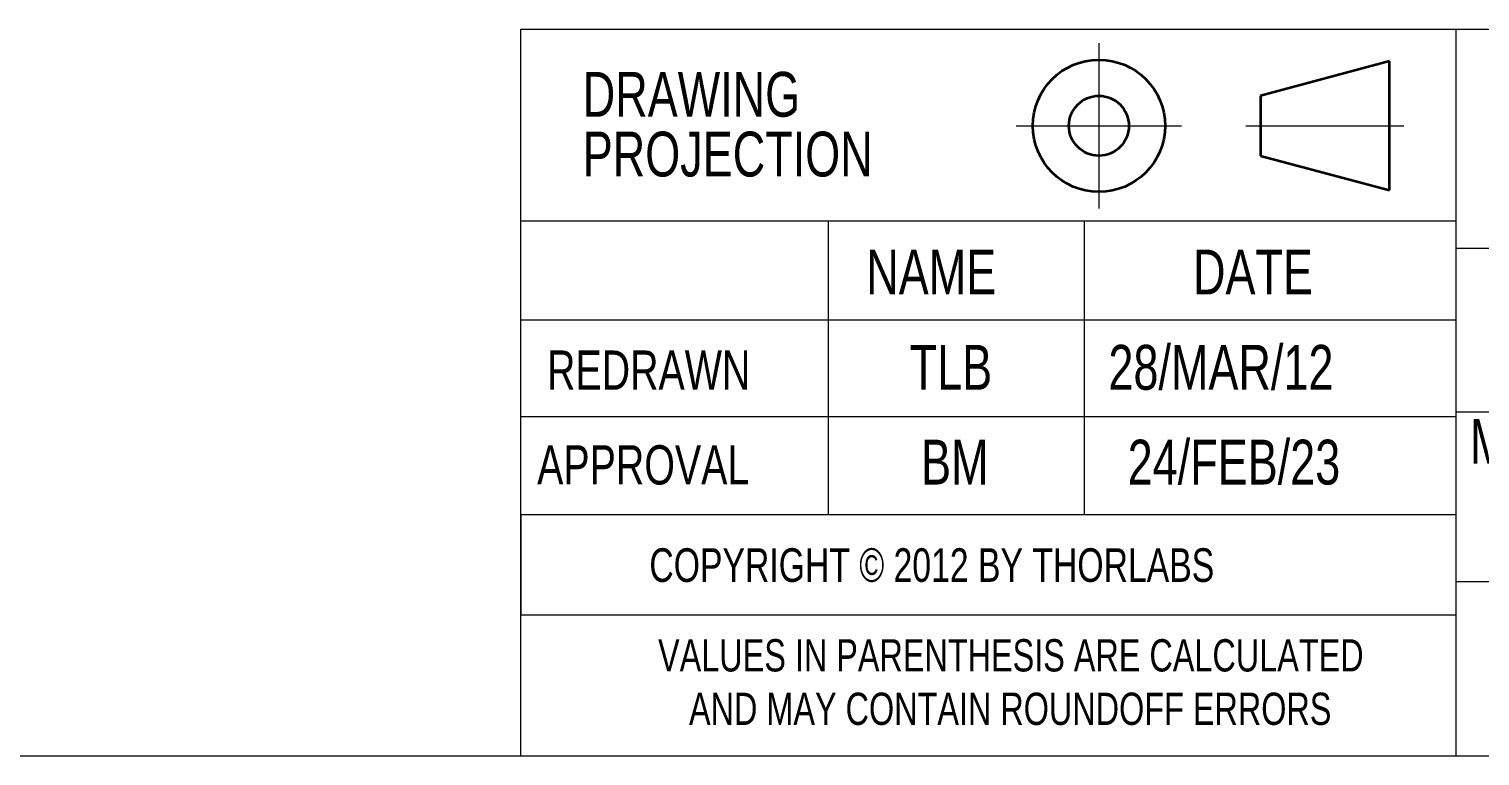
# Model space of a CAD drawing. Header units: millimetres. Extents: x 2 to 278, y 1 to 215.
# Drawn here: x 148.4 to 216.9, y 0.9 to 35.2 of the extents above; entities that cross this region are included whole.
import ezdxf

# ---------------------------------------------------------------- set-up
doc = ezdxf.new("R2010")
doc.units = ezdxf.units.MM
doc.header["$PDSIZE"] = -1
doc.linetypes.add('CENTERX2', pattern=[20.32, 12.7, -2.54, 2.54, -2.54])
doc.styles.add('SLDTEXTSTYLE0', font='TXT', dxfattribs={"width": 0.75})

# ---------------------------------------------------------------- blocks, each defined once
blk = doc.blocks.new('Third Angle Projection Block')
at = {"color": 7, "linetype": 'CENTERX2', "lineweight": 18}
for p, q in [((101.477, 23.814), (101.477, 14.066)), ((96.603, 18.94), (106.351, 18.94)), ((110.137, 18.94), (119.453, 18.94))]:
    blk.add_line(p, q, dxfattribs=at)
at = {"color": 7, "linetype": 'Continuous', "lineweight": 35}
for p, q in [((118.622, 22.75), (111.002, 20.709)), ((118.622, 15.13), (118.622, 22.75)), ((111.002, 20.709), (111.002, 17.172)), ((111.002, 17.172), (118.622, 15.13))]:
    blk.add_line(p, q, dxfattribs=at)
for radius in [3.901, 1.768]:
    blk.add_circle((101.477, 18.94), radius, dxfattribs=at)
at = {"color": 7, "linetype": 'Continuous', "lineweight": 0}
blk.add_point((101.477, 18.94), dxfattribs=at)

msp = doc.modelspace()

# ---------------------------------------------------------------- linework, layer by layer
at = {"color": 7, "linetype": 'Continuous', "lineweight": 18}
for p, q in [((171.633, 7.563), (171.633, 35.239)), ((171.633, 35.239), (215.743, 35.239)), ((215.743, 35.239), (215.743, 0.903)), ((215.743, 35.239), (277.989, 35.239)), ((171.633, 12.296), (171.633, 26.166)), ((171.633, 0.903), (171.633, 26.166)), ((215.743, 26.166), (171.633, 26.166)), ((186.134, 26.166), (186.134, 12.296)), ((198.215, 26.166), (198.215, 12.296)), ((215.743, 24.893), (277.989, 24.893)), ((215.743, 21.487), (171.633, 21.487)), ((215.743, 17.16), (277.989, 17.16)), ((215.743, 16.922), (171.633, 16.922)), ((215.743, 12.296), (171.633, 12.296)), ((171.633, 12.296), (171.633, 7.563)), ((215.743, 9.141), (277.989, 9.141)), ((171.633, 7.563), (215.743, 7.563)), ((277.989, 0.903), (1.579, 0.903))]:
    msp.add_line(p, q, dxfattribs=at)

# ---------------------------------------------------------------- block references
at = {"color": 7, "linetype": 'Continuous', "xscale": 0.8, "yscale": 0.8, "zscale": 0.8}
msp.add_blockref('Third Angle Projection Block', (117.726, 15.516), dxfattribs=at)

# ---------------------------------------------------------------- texts
at = {"color": 7, "linetype": 'Continuous', "lineweight": 0, "style": 'SLDTEXTSTYLE0'}
for s, insert, char_height, attachment_point in [('DRAWING', (174.548, 33.212), 2.1167, 1), ('PROJECTION', (174.548, 30.39), 2.1167, 1), ('NAME', (187.927, 24.822), 2.1167, 1), ('DATE', (203.346, 24.822), 2.1167, 1), ('REDRAWN', (172.861, 20.055), 1.8521, 1), ('TLB', (189.977, 20.318), 2.1167, 1), ('28/MAR/12', (199.355, 20.318), 2.1167, 1), ('MATERIAL', (216.42, 16.824), 2.1167, 1), ('BM', (190.516, 15.842), 2.1167, 1), ('24/FEB/23', (200.263, 15.842), 2.1167, 1), ('APPROVAL', (172.396, 15.579), 1.8521, 1), ('COPYRIGHT © 2012 BY THORLABS', (177.693, 10.714), 1.5875, 1), ('VALUES IN PARENTHESIS ARE CALCULATED', (194.75, 6.42), 1.524, 2), ('AND MAY CONTAIN ROUNDOFF ERRORS', (194.721, 3.896), 1.524, 2)]:
    msp.add_mtext(s, dxfattribs=dict(at, insert=insert, char_height=char_height, attachment_point=attachment_point))

doc.saveas('drawing.dxf')
